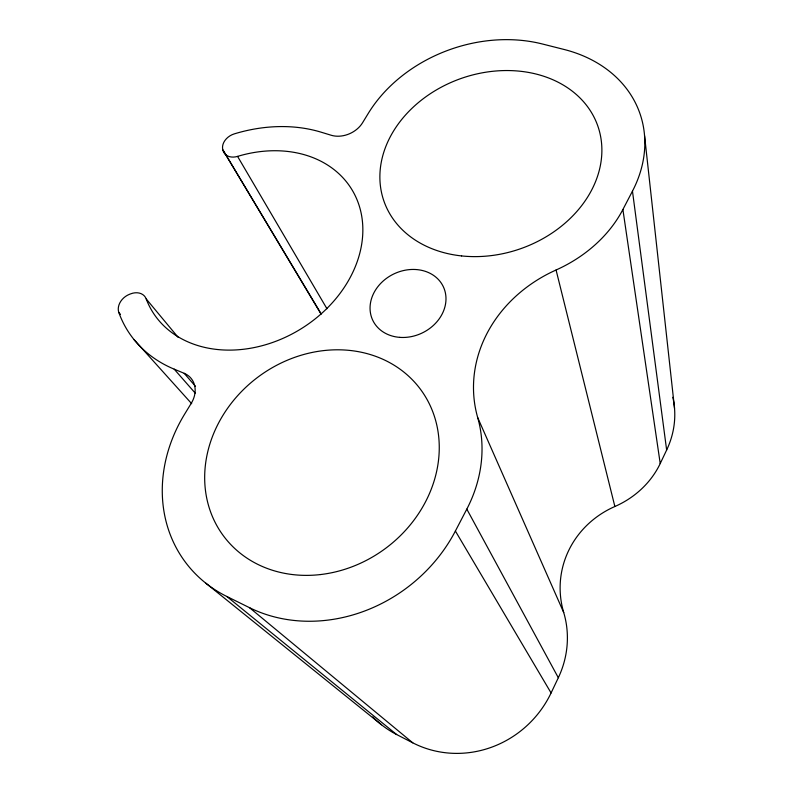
<?xml version="1.0" encoding="UTF-8"?>
<svg xmlns="http://www.w3.org/2000/svg" width="793" height="793" viewBox="0 0 793 793"><rect width="100%" height="100%" fill="white"/><g stroke="black" fill="none" stroke-linecap="round" stroke-linejoin="round"><path stroke-width="1.19" d="M372.789 716.902A101.772 96.518 -47.4 0 0 396.659 734.546L412.776 742.833A102.277 97.688 -47.7 0 0 551.085 692.953L558.322 677.737A92.682 88.816 -43.6 0 0 563.724 612.553A95.249 90.333 4.1 0 1 614.872 506.509A88.152 79.399 -13.9 0 0 660.222 463.548L666.645 450.027A96.399 86.259 -14.1 0 0 672.831 397.303M223.081 150.7A14.066 10.616 -29.5 0 0 237.563 156.39A116.918 92.454 -31.4 0 1 360.904 212.028A116.918 92.454 -31.4 0 1 278.799 340.128A116.918 92.454 -31.4 0 1 146.199 298.921A14.829 11.538 -37 0 0 130.538 293.896L129.418 294.332A14.829 11.538 -37 0 0 118.841 312.521A147.776 116.928 -31.4 0 0 174.192 369.161L184.194 373.315A25.911 21.024 -39.3 0 1 191.262 403.29L184.62 414.164A150.194 130.221 -38.1 0 0 226.848 596.485L249.498 607.676A151.324 132.53 -37.6 0 0 455.39 531.023L466.809 509.126A137.11 120.298 -35.3 0 0 477.703 417.614A141.531 124.461 -11.4 0 1 556.071 269.997A127.346 102.148 -18.7 0 0 622.892 209.511L632.467 191.133A138.924 110.386 -18.6 0 0 564.11 49.473L542.362 43.982A137.675 108.859 -19.6 0 0 368.2 113.518L362.56 122.756A23.75 18.12 -25.3 0 1 331.206 135.256L321.324 132.243A147.776 116.928 -31.4 0 0 234.262 133.888A14.056 10.606 -29.5 0 0 222.833 149.827L321.135 314.206M205.863 583.212L381.522 724.792M226.848 596.485L396.659 734.546M249.498 607.676L412.776 742.833M133.977 339.533L191.688 403.696M118.841 312.521L120.467 314.355M174.192 369.161L195.237 393.12M184.194 373.315L195.514 386.35M146.199 298.921L178.147 337.352M222.833 149.827L320.907 313.453M455.39 531.023L551.085 692.953M237.563 156.39L326.954 308.735M466.809 509.126L558.322 677.737M477.703 417.614L563.724 612.553M556.071 269.997L614.872 506.509M622.892 209.511L660.222 463.548M632.467 191.133L666.645 450.027M644.56 135.742L674.536 408.326M320.471 574.558A122.786 106.797 -36.8 0 0 424.285 394.835A122.786 106.797 -36.8 0 0 221.128 418.387A122.786 106.797 -36.8 0 0 320.471 574.558M461.585 255.921A113.349 90.174 -19.5 0 0 598.259 127.306A113.349 90.174 -19.5 0 0 412.806 107.531A113.349 90.174 -19.5 0 0 461.585 255.921M399.751 337.362A39.075 32.751 -25.6 0 0 444.249 288.92A39.075 32.751 -25.6 0 0 380.055 284.092A39.075 32.751 -25.6 0 0 399.751 337.362"/></g></svg>
